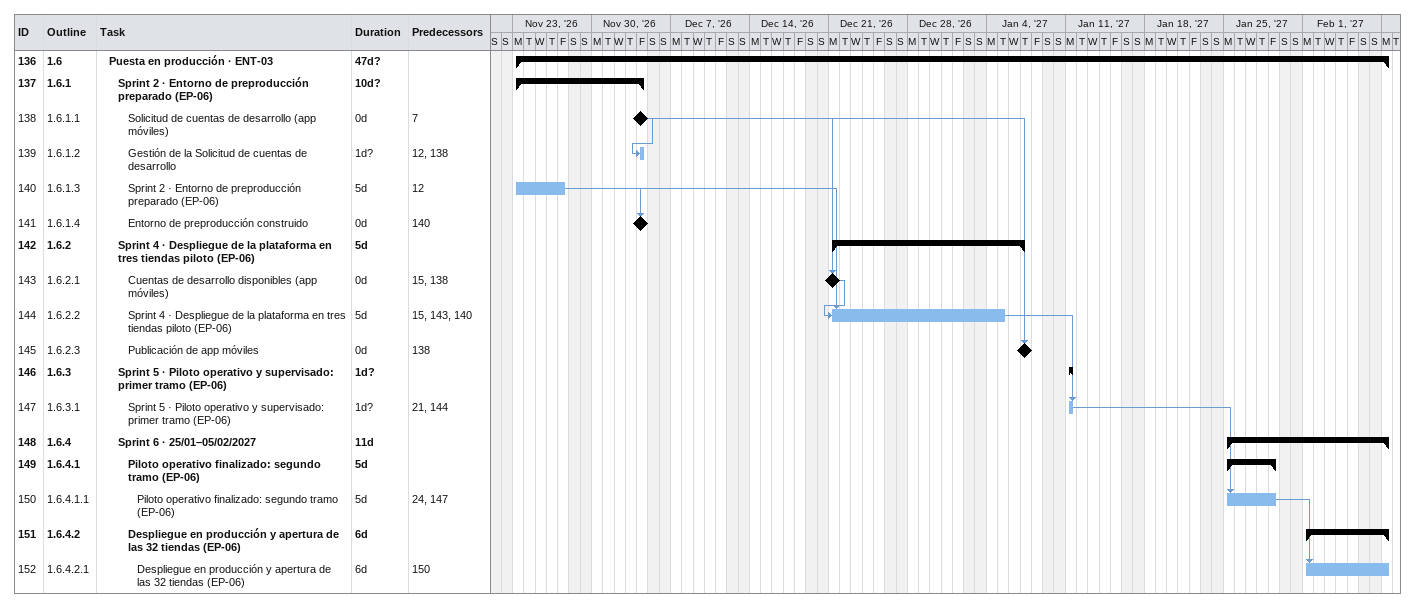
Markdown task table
| ID | WBS | Task | Duration | Start | Finish | Predecessors |
|---|---|---|---|---|---|---|
| 136 | 1.6 | **Puesta en producción · ENT-03** | 47d? | 2026-11-23 | 2027-02-08 |  |
| 137 | 1.6.1 | **Sprint 2 · Entorno de preproducción preparado (EP-06)** | 10d? | 2026-11-23 | 2026-12-04 |  |
| 138 | 1.6.1.1 | Solicitud de cuentas de desarrollo (app móviles) | 0d | 2026-12-04 | 2026-12-04 | 7 |
| 139 | 1.6.1.2 | Gestión de la Solicitud de cuentas de desarrollo | 1d? | 2026-12-04 | 2026-12-04 | 12, 138 |
| 140 | 1.6.1.3 | Sprint 2 · Entorno de preproducción preparado (EP-06) | 5d | 2026-11-23 | 2026-11-27 | 12 |
| 141 | 1.6.1.4 | Entorno de preproducción construido | 0d | 2026-12-04 | 2026-12-04 | 140 |
| 142 | 1.6.2 | **Sprint 4 · Despliegue de la plataforma en tres tiendas piloto (EP-06)** | 5d | 2026-12-21 | 2027-01-07 |  |
| 143 | 1.6.2.1 | Cuentas de desarrollo disponibles (app móviles) | 0d | 2026-12-21 | 2026-12-21 | 15, 138 |
| 144 | 1.6.2.2 | Sprint 4 · Despliegue de la plataforma en tres tiendas piloto (EP-06) | 5d | 2026-12-21 | 2027-01-05 | 15, 143, 140 |
| 145 | 1.6.2.3 | Publicación de app móviles | 0d | 2027-01-07 | 2027-01-07 | 138 |
| 146 | 1.6.3 | **Sprint 5 · Piloto operativo y supervisado: primer tramo (EP-06)** | 1d? | 2027-01-11 | 2027-01-11 |  |
| 147 | 1.6.3.1 | Sprint 5 · Piloto operativo y supervisado: primer tramo (EP-06) | 1d? | 2027-01-11 | 2027-01-11 | 21, 144 |
| 148 | 1.6.4 | **Sprint 6 · 25/01–05/02/2027** | 11d | 2027-01-25 | 2027-02-08 |  |
| 149 | 1.6.4.1 | **Piloto operativo finalizado: segundo tramo (EP-06)** | 5d | 2027-01-25 | 2027-01-29 |  |
| 150 | 1.6.4.1.1 | Piloto operativo finalizado: segundo tramo (EP-06) | 5d | 2027-01-25 | 2027-01-29 | 24, 147 |
| 151 | 1.6.4.2 | **Despliegue en producción y apertura de las 32 tiendas (EP-06)** | 6d | 2027-02-01 | 2027-02-08 |  |
| 152 | 1.6.4.2.1 | Despliegue en producción y apertura de las 32 tiendas (EP-06) | 6d | 2027-02-01 | 2027-02-08 | 150 |
